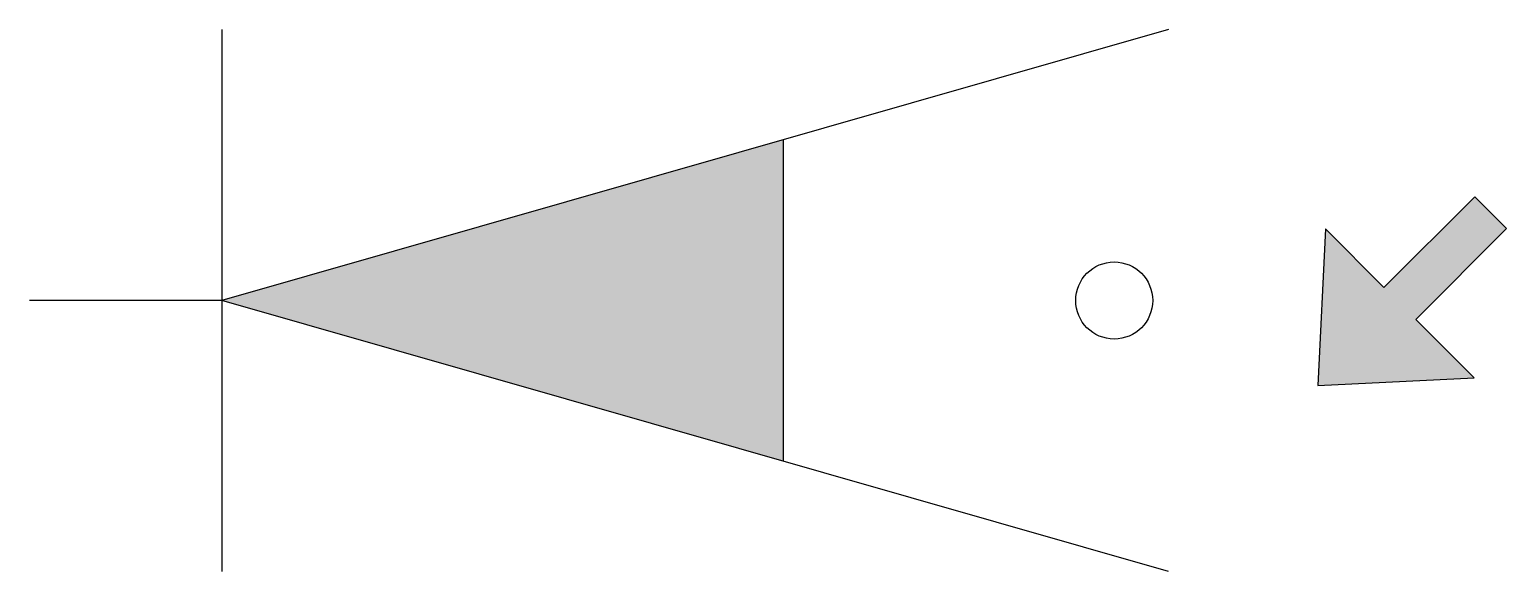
# Model space of a CAD drawing. Extents: x 0 to 11.5, y -2.1 to 2.1.
import ezdxf

# ---------------------------------------------------------------- set-up
doc = ezdxf.new("R2010")
doc.units = 0
doc.layers.get('0').update_dxf_attribs({"lineweight": 25})

msp = doc.modelspace()

# ---------------------------------------------------------------- hatches: boundary and pattern name
h = msp.add_hatch(color=256)
h.dxf.hatch_style = 1
h.paths.add_polyline_path([(11.513, 0.56), (11.265, 0.808), (10.558, 0.101), (10.102, 0.557), (10.042, -0.663), (11.262, -0.603), (10.806, -0.147)])

# ---------------------------------------------------------------- linework, layer by layer
for p, q in [((8.878, 2.11), (1.499, 0)), ((1.499, 2.11), (1.499, -2.11)), ((5.878, -1.252), (5.878, 1.252)), ((1.499, 0), (0, 0)), ((8.878, -2.11), (1.499, 0))]:
    msp.add_line(p, q)
msp.add_lwpolyline([(11.513, 0.56), (11.265, 0.808), (10.558, 0.101), (10.102, 0.557), (10.042, -0.663), (11.262, -0.603), (10.806, -0.147)], close=True)
msp.add_circle((8.455, 0), 0.3)
msp.add_solid([(1.499, 0), (5.878, 1.252), (5.878, -1.252)])

doc.saveas('drawing.dxf')
